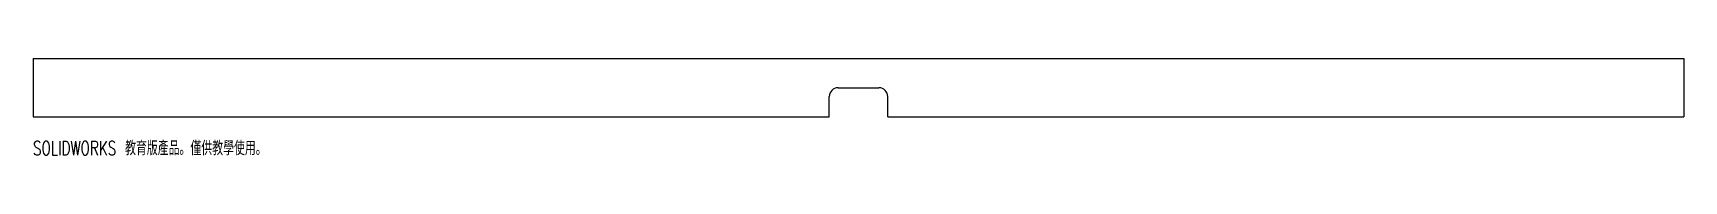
# Model space of a CAD drawing. Header units: millimetres. Extents: x -282 to 282, y -23 to 10.
import ezdxf

# ---------------------------------------------------------------- set-up
doc = ezdxf.new("R2010")
doc.units = ezdxf.units.MM
doc.styles.add('SLDTEXTSTYLE0', font='TXT', dxfattribs={"width": 0.7, "bigfont": 'bigfont'})

msp = doc.modelspace()

# ---------------------------------------------------------------- linework, layer by layer
at = {"color": 7, "linetype": 'Continuous', "lineweight": 25}
for p, q in [((-282, 10), (-282, -10)), ((-282, 10), (282, 10)), ((282, 10), (282, -10)), ((-7, 0), (7, 0)), ((-10, -10), (-10, -3)), ((10, -10), (10, -3)), ((-282, -10), (-10, -10)), ((10, -10), (282, -10))]:
    msp.add_line(p, q, dxfattribs=at)
for centre, start, end in [((-7, -3), 90, 180), ((7, -3), 0, 90)]:
    msp.add_arc(centre, 3, start, end, dxfattribs=at)

# ---------------------------------------------------------------- texts
at = {"color": 7, "linetype": 'Continuous', "insert": (-282, -18.27), "char_height": 4.83362, "attachment_point": 1, "style": 'SLDTEXTSTYLE0'}
msp.add_mtext('SOLIDWORKS \\M+18BB3\\M+188E7\\M+194C5產\\M+19569\\M+18142\\M+18BCD\\M+18B9F\\M+18BB3\\M+19B7B\\M+18E67\\M+19770\\M+18142', dxfattribs=at)

doc.saveas('drawing.dxf')
